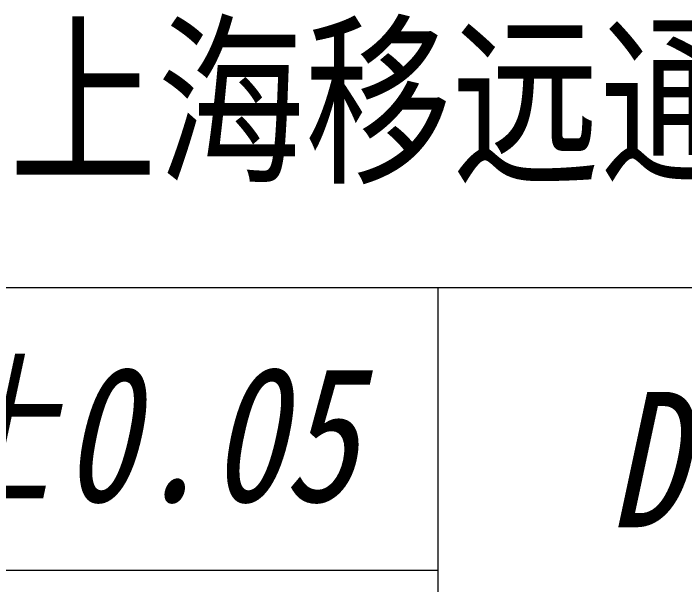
# Model space of a CAD drawing. Header units: millimetres. Extents: x 62 to 317, y 12 to 192.
# Drawn here: x 217 to 229.77, y 36.28 to 47.14 of the extents above; entities that cross this region are included whole.
import ezdxf

# ---------------------------------------------------------------- set-up
doc = ezdxf.new("R2010")
doc.units = ezdxf.units.MM
doc.layers.add('04 文字', color=1, linetype='Continuous')
doc.layers.add('07 图框', color=15, linetype='Continuous')
doc.styles.add('ST1', font='', dxfattribs={"width": 0.8})
doc.styles.get('ST1').set_extended_font_data('SimSun')

msp = doc.modelspace()

# ---------------------------------------------------------------- linework, layer by layer
at = {"layer": '07 图框', "color": 7, "lineweight": 0}
for p, q in [((196.769, 41.932), (312.591, 41.932)), ((225.081, 16.194), (225.081, 41.932)), ((203.204, 36.553), (225.081, 36.553))]:
    msp.add_line(p, q, dxfattribs=at)

# ---------------------------------------------------------------- texts
at = {"layer": '04 文字', "color": 7, "lineweight": 0, "char_height": 2.57382, "style": 'ST1'}
for s, insert, width, attachment_point in [('\\pi2.336;上海移远通信技术股份有限公司  ', (256.241, 43.892), 49.58333, 9), ('{\\fSimSun|b0|i1|c134|p2;0-10   %%P0.05}', (205.319, 40.431), 20.54821, 1)]:
    msp.add_mtext(s, dxfattribs=dict(at, insert=insert, width=width, attachment_point=attachment_point))
at = {"layer": '07 图框', "color": 7, "lineweight": 0, "insert": (228.334, 39.945), "char_height": 2.57382, "width": 7.55207, "attachment_point": 1, "style": 'ST1'}
msp.add_mtext('{\\fSimSun|b0|i1|c134|p2;DRAWN}', dxfattribs=at)

doc.saveas('drawing.dxf')
